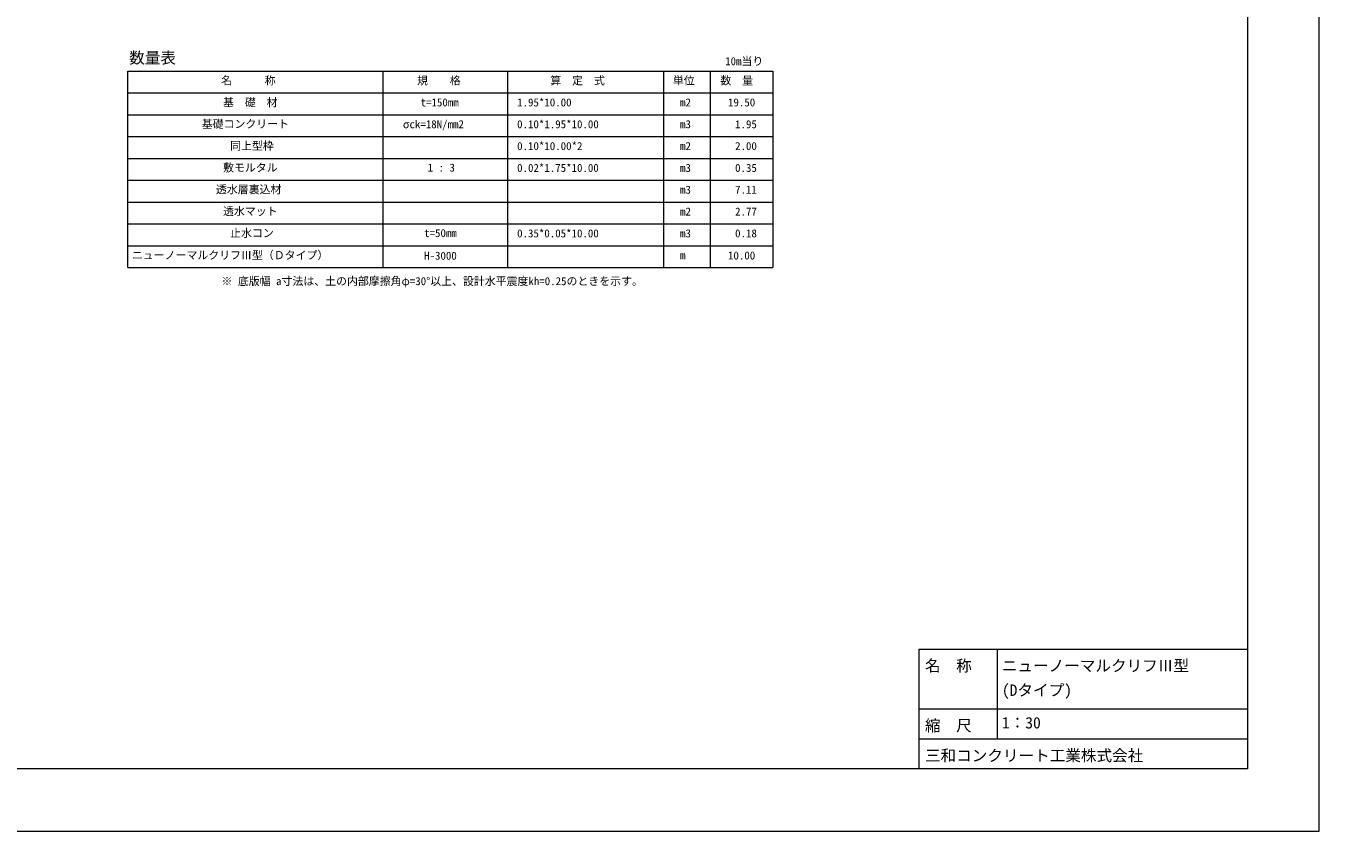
# Model space of a CAD drawing. Units: millimetres, scale not verified. Extents: x -1 to 252299, y 59402 to 118802.
# Drawn here: x 210824 to 252299, y 59402 to 85228 of the extents above; entities that cross this region are included whole.
import ezdxf
from ezdxf.enums import TextEntityAlignment as Align

# ---------------------------------------------------------------- set-up
doc = ezdxf.new("R2010")
doc.units = ezdxf.units.MM
doc.header["$LTSCALE"] = 300
for name, color, linetype in [('D-MTR', 1, 'Continuous'), ('D-MTR-TXT', 1, 'Continuous'), ('D-TTL-TXT（文字）', 1, 'Continuous')]:
    doc.layers.add(name, color=color, linetype=linetype)
for name, color, linetype, lineweight in [('D-MTR-FRAM', 7, 'Continuous', 18), ('D-TTL(外枠）', 2, 'Continuous', 18), ('DEFPOINTS_3', 7, 'Continuous', 18)]:
    doc.layers.add(name, color=color, linetype=linetype, lineweight=lineweight)
doc.styles.add('ＭＳ ゴシック', font='')
doc.styles.get('ＭＳ ゴシック').set_extended_font_data('MS Gothic')

msp = doc.modelspace()

# ---------------------------------------------------------------- linework, layer by layer
at = {"layer": 'D-MTR-FRAM'}
for p, q in [((214094.1, 83776.1), (234778.5, 83776.1)), ((214094.1, 77476.1), (214094.1, 83776.1)), ((222278.5, 77476.1), (222278.5, 83776.1)), ((226278.5, 77476.1), (226278.5, 83776.1)), ((231278.5, 77476.1), (231278.5, 83776.1)), ((232778.5, 77476.1), (232778.5, 83776.1)), ((232778.5, 77476.1), (232778.5, 83776.1)), ((234778.5, 83776.1), (234778.5, 77476.1)), ((214094.1, 83076.1), (234778.5, 83076.1)), ((214094.1, 82376.1), (234778.5, 82376.1)), ((214094.1, 81676.1), (234778.5, 81676.1)), ((214094.1, 80976.1), (234778.5, 80976.1)), ((214094.1, 80276.1), (234778.5, 80276.1)), ((214094.1, 79576.1), (234778.5, 79576.1)), ((214094.1, 78876.1), (234778.5, 78876.1)), ((214094.1, 78176.1), (234778.5, 78176.1)), ((214094.1, 77476.1), (234778.5, 77476.1))]:
    msp.add_line(p, q, dxfattribs=at)
at = {"layer": 'D-TTL(外枠）'}
for p, q in [((249998.9, 116802.1), (249998.9, 61402.1)), ((239465.4, 65242.1), (249998.9, 65242.1)), ((239465.4, 65242.1), (239465.4, 61402.1)), ((241976.5, 65242.1), (241976.5, 62362.1)), ((239465.4, 63322.1), (249998.9, 63322.1)), ((239465.4, 62362.1), (249998.9, 62362.1)), ((249998.9, 61402.1), (170498.9, 61402.1))]:
    msp.add_line(p, q, dxfattribs=at)
at = {"layer": 'DEFPOINTS_3'}
for p, q in [((252298.9, 59402.1), (252298.9, 118802.1)), ((168198.9, 59402.1), (252298.9, 59402.1))]:
    msp.add_line(p, q, dxfattribs=at)

# ---------------------------------------------------------------- texts
at = {"layer": 'D-MTR', "style": 'ＭＳ ゴシック'}
msp.add_text('数量表', height=366.6, dxfattribs=at).set_placement((214136.2, 83909.5), align=Align.BOTTOM_LEFT)
at = {"layer": 'D-MTR-TXT', "style": 'ＭＳ ゴシック'}
for s, p in [('10m当り', (233250.6, 83889.5)), ('名\u3000\u3000\u3000称', (217083.9, 83267.5)), ('規\u3000\u3000格', (223368.8, 83267.5)), ('算\u3000定\u3000式', (227641.4, 83267.5)), ('単位', (231573.7, 83267.5)), ('数\u3000量', (233096.2, 83267.5)), ('基\u3000礎\u3000材', (217146.9, 82567.5)), ('t=150mm', (223482.5, 82567.5)), ('1.95*10.00', (226578.5, 82567.5)), ('m2', (231803.5, 82567.5)), ('19.50', (233341.4, 82567.5)), ('基礎コンクリート', (216464.6, 81876.5)), ('σck=18N/mm2', (222914, 81867.5)), ('0.10*1.95*10.00', (226578.5, 81867.5)), ('m3', (231803.5, 81867.5)), ('1.95', (233568.8, 81867.5)), ('同上型枠', (217374.3, 81176.5)), ('0.10*10.00*2', (226578.5, 81167.5)), ('m2', (231803.5, 81167.5)), ('2.00', (233568.8, 81167.5)), ('敷モルタル', (217146.9, 80476.5)), ('1 : 3', (223709.9, 80476.5)), ('0.02*1.75*10.00', (226578.5, 80467.5)), ('m3', (231803.5, 80467.5)), ('0.35', (233568.8, 80467.5)), ('透水層裏込材', (216919.5, 79776.5)), ('m3', (231803.5, 79767.5)), ('7.11', (233568.8, 79767.5)), ('透水マット', (217146.9, 79076.5)), ('m2', (231803.5, 79067.5)), ('2.77', (233568.8, 79067.5)), ('止水コン', (217374.3, 78376.5)), ('t=50mm', (223596.2, 78376.5)), ('0.35*0.05*10.00', (226578.5, 78367.5)), ('m3', (231803.5, 78367.5)), ('0.18', (233568.8, 78367.5)), ('ニューノーマルクリフⅢ型（Ｄタイプ）', (214223.6, 77667.5)), ('H-3000', (223596.2, 77651.1)), ('10.00', (233341.4, 77658.5)), ('m', (231803.5, 77667.5)), ('※ 底版幅 a寸法は、土の内部摩擦角φ=30°以上、設計水平震度kh=0.25のときを示す。', (217098.6, 76835.1))]:
    msp.add_text(s, height=256.6, dxfattribs=at).set_placement(p, align=Align.BOTTOM_LEFT)
at = {"layer": 'D-TTL-TXT（文字）', "style": 'ＭＳ ゴシック'}
for s, p in [('名\u3000称', (239658.5, 64413.5)), ('ニューノーマルクリフⅢ型', (242124.2, 64413.5)), ('(Dタイプ)', (242124.2, 63630.4)), ('1：30', (242124.2, 62584.8)), ('縮\u3000尺', (239658.5, 62493.5)), ('三和コンクリート工業株式会社', (239658.5, 61533.5))]:
    msp.add_text(s, height=366.6, dxfattribs=at).set_placement(p, align=Align.BOTTOM_LEFT)

doc.saveas('drawing.dxf')
